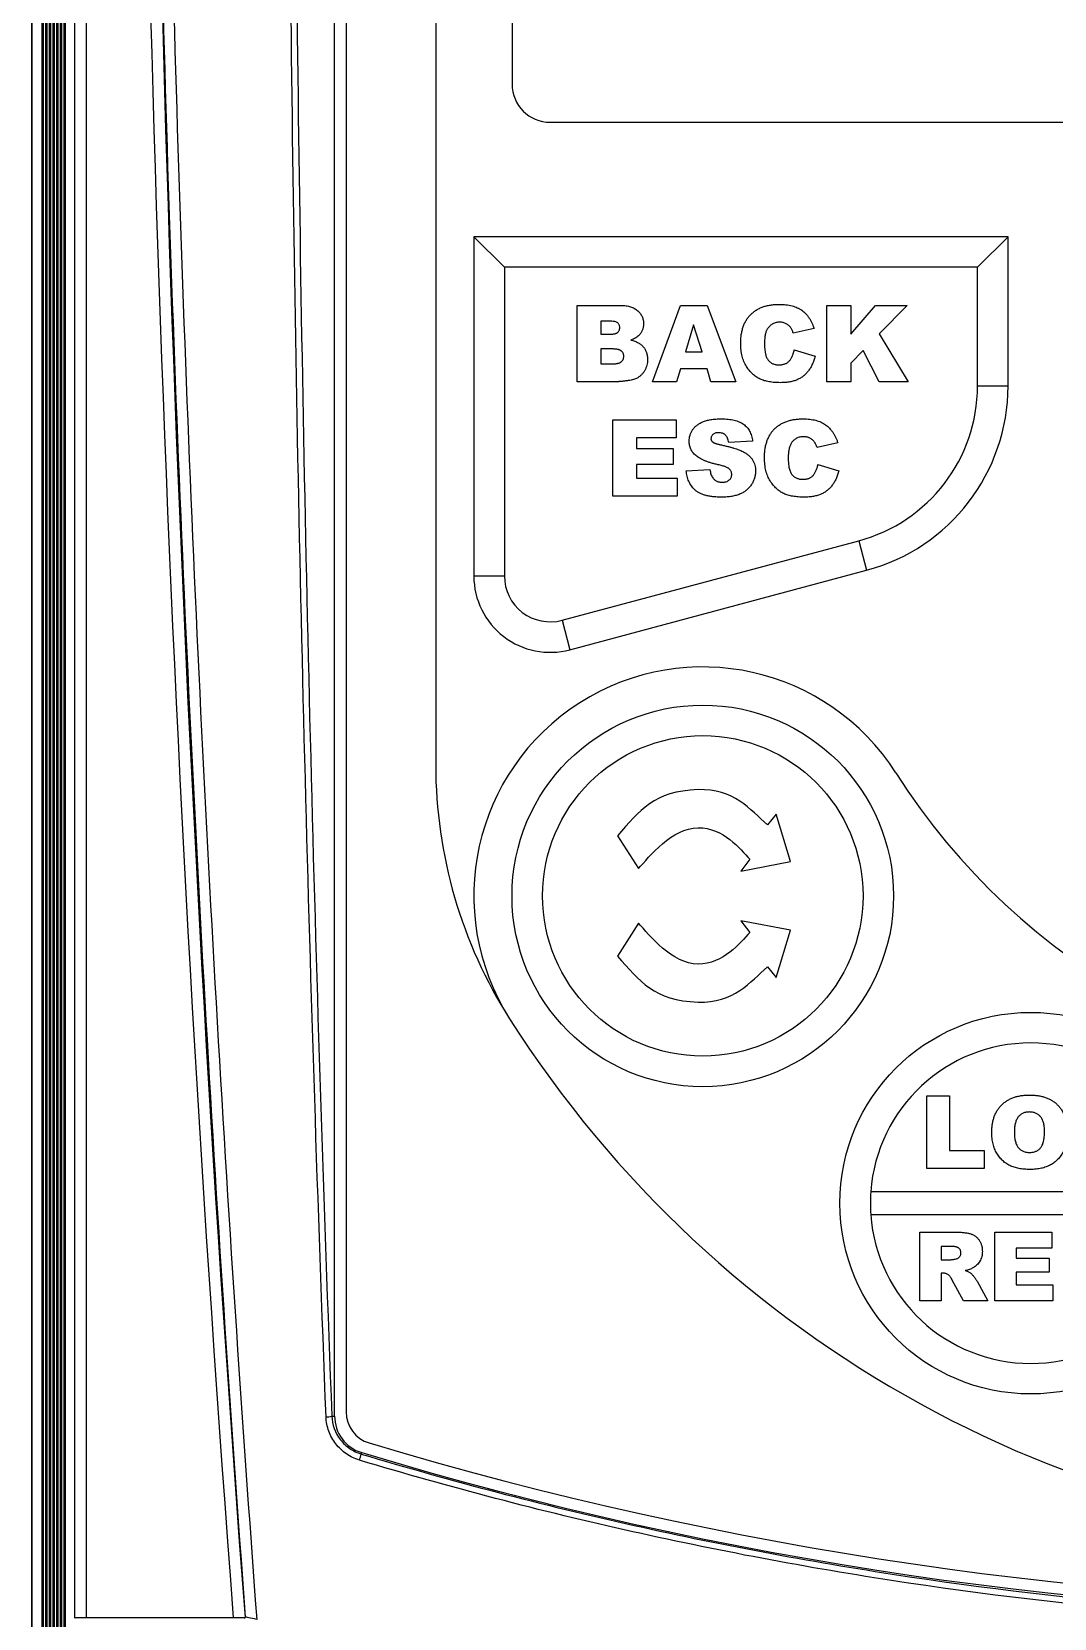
# Model space of a CAD drawing. Extents: x -2333 to 4564, y -5034 to 5704.
# Drawn here: x 2610.9 to 2683.2, y 2314.7 to 2427 of the extents above; entities that cross this region are included whole.
import ezdxf

# ---------------------------------------------------------------- set-up
doc = ezdxf.new("R2010")
doc.units = 0
doc.header["$LTSCALE"] = 10
doc.header["$MEASUREMENT"] = 0
doc.linetypes.add('SLD-SOLID', pattern=[0])
doc.layers.get('0').update_dxf_attribs({"linetype": 'CONTINUOUS'})

msp = doc.modelspace()

# ---------------------------------------------------------------- linework, layer by layer
at = {"color": 7, "linetype": 'SLD-SOLID'}
for p, q in [((2610.85842, 2099.42312), (2610.85842, 2535.72177)), ((2610.85842, 2535.72169), (2610.85842, 2099.74033)), ((2613.90789, 2314.75481), (2613.90789, 2520.27458)), ((2614.71776, 2520.27458), (2614.71776, 2314.7687)), ((2632.28906, 2329.04263), (2632.28906, 2510.64601)), ((2611.56528, 2509.29601), (2611.56528, 2289.24601)), ((2611.68308, 2289.24601), (2611.68308, 2509.29601)), ((2611.82444, 2509.29601), (2611.82444, 2289.24601)), ((2611.94225, 2289.24601), (2611.94225, 2509.29601)), ((2612.08361, 2509.29601), (2612.08361, 2289.24601)), ((2612.20141, 2289.24601), (2612.20141, 2509.29601)), ((2612.34278, 2509.29601), (2612.34278, 2289.24601)), ((2612.46058, 2289.24601), (2612.46058, 2509.29601)), ((2612.60194, 2509.29601), (2612.60194, 2289.24601)), ((2612.71976, 2289.24601), (2612.71976, 2509.29601)), ((2612.86111, 2509.29601), (2612.86111, 2289.24601)), ((2612.97892, 2289.24601), (2612.97892, 2509.29601)), ((2613.12029, 2509.29601), (2613.12029, 2289.24601)), ((2613.23809, 2289.24601), (2613.23809, 2509.29601)), ((2633.09906, 2510.24102), (2633.09906, 2329.34101)), ((2639.44406, 2498.90101), (2639.44406, 2375.12595)), ((2644.84406, 2498.90101), (2644.84406, 2423.30101)), ((2647.54406, 2420.60101), (2777.14406, 2420.60101)), ((2679.94406, 2412.50101), (2642.14406, 2412.50101)), ((2642.14406, 2412.50101), (2642.14406, 2388.48843)), ((2644.30406, 2410.34101), (2642.14406, 2412.50101)), ((2677.78406, 2410.34101), (2679.94406, 2412.50101)), ((2679.94406, 2401.93841), (2679.94406, 2412.50101)), ((2677.78406, 2410.34101), (2644.30406, 2410.34101)), ((2644.30406, 2410.34101), (2644.30406, 2388.48843)), ((2677.78406, 2401.93841), (2677.78406, 2410.34101)), ((2649.4551, 2407.64101), (2652.55068, 2407.64101)), ((2649.4551, 2402.24102), (2649.4551, 2407.64101)), ((2654.78497, 2402.24102), (2656.76394, 2407.64101)), ((2656.76394, 2407.64101), (2658.66293, 2407.64101)), ((2658.66293, 2407.64101), (2660.67588, 2402.24102)), ((2667.12782, 2407.64101), (2668.81094, 2407.64101)), ((2667.12782, 2402.24102), (2667.12782, 2407.64101)), ((2668.81094, 2405.60067), (2670.57186, 2407.64101)), ((2668.81094, 2407.64101), (2668.81094, 2405.60067)), ((2670.57186, 2407.64101), (2672.80835, 2407.64101)), ((2672.80835, 2407.64101), (2670.83594, 2405.6204)), ((2651.13822, 2406.51893), (2651.13822, 2405.60725)), ((2651.82856, 2406.51893), (2651.13822, 2406.51893)), ((2657.69536, 2406.26033), (2657.12336, 2404.34491)), ((2658.29036, 2404.34491), (2657.69536, 2406.26033)), ((2666.21614, 2406.01049), (2664.74341, 2405.67738)), ((2651.13822, 2405.60725), (2651.81869, 2405.60725)), ((2670.83594, 2405.6204), (2672.87847, 2402.24102)), ((2651.13822, 2404.5553), (2651.13822, 2403.50335)), ((2651.9743, 2404.5553), (2651.13822, 2404.5553)), ((2657.12336, 2404.34491), (2658.29036, 2404.34491)), ((2664.81354, 2404.48517), (2666.28627, 2404.04247)), ((2669.69414, 2404.45011), (2668.81094, 2403.54609)), ((2670.8217, 2402.24102), (2669.69414, 2404.45011)), ((2651.13822, 2403.50335), (2651.97758, 2403.50335)), ((2656.76723, 2403.1527), (2656.49438, 2402.24102)), ((2658.64759, 2403.1527), (2656.76723, 2403.1527)), ((2658.92044, 2402.24102), (2658.64759, 2403.1527)), ((2668.81094, 2403.54609), (2668.81094, 2402.24102)), ((2652.32823, 2402.24102), (2649.4551, 2402.24102)), ((2656.49438, 2402.24102), (2654.78497, 2402.24102)), ((2660.67588, 2402.24102), (2658.92044, 2402.24102)), ((2668.81094, 2402.24102), (2667.12782, 2402.24102)), ((2672.87847, 2402.24102), (2670.8217, 2402.24102)), ((2677.78406, 2401.93841), (2679.94406, 2401.93841)), ((2651.97977, 2399.54102), (2656.46809, 2399.54102)), ((2651.97977, 2394.14101), (2651.97977, 2399.54102)), ((2656.46809, 2399.54102), (2656.46809, 2398.27868)), ((2653.66289, 2398.27868), (2653.66289, 2397.50725)), ((2656.46809, 2398.27868), (2653.66289, 2398.27868)), ((2653.66289, 2397.50725), (2656.2577, 2397.50725)), ((2656.2577, 2397.50725), (2656.2577, 2396.38517)), ((2661.86809, 2398.02117), (2660.18497, 2397.92803)), ((2667.89925, 2397.91049), (2666.42653, 2397.57738)), ((2653.66289, 2396.38517), (2653.66289, 2395.40335)), ((2656.2577, 2396.38517), (2653.66289, 2396.38517)), ((2657.16938, 2395.9359), (2658.8525, 2396.03452)), ((2666.49666, 2396.38517), (2667.96939, 2395.94247)), ((2653.66289, 2395.40335), (2656.53822, 2395.40335)), ((2656.53822, 2395.40335), (2656.53822, 2394.14101)), ((2656.53822, 2394.14101), (2651.97977, 2394.14101)), ((2648.38263, 2385.35883), (2669.37907, 2390.98481)), ((2669.37907, 2390.98481), (2669.93812, 2388.89841)), ((2644.30406, 2388.48843), (2642.14406, 2388.48843)), ((2648.94168, 2383.27243), (2669.93812, 2388.89841)), ((2648.38263, 2385.35883), (2648.94168, 2383.27243)), ((2663.54164, 2371.63814), (2662.91228, 2370.88467)), ((2664.54864, 2368.28452), (2663.54164, 2371.63814)), ((2652.31315, 2370.11581), (2653.80249, 2367.7831)), ((2661.6688, 2368.45058), (2661.04684, 2367.61489)), ((2661.04684, 2367.61489), (2664.54864, 2368.28452)), ((2653.80249, 2363.9243), (2652.31315, 2361.59159)), ((2664.54864, 2363.42287), (2661.04684, 2364.09251)), ((2661.04684, 2364.09251), (2661.6688, 2363.25682)), ((2663.54164, 2360.06926), (2664.54864, 2363.42287)), ((2662.91228, 2360.82273), (2663.54164, 2360.06926)), ((2674.19915, 2351.69486), (2675.79812, 2351.69486)), ((2674.19915, 2346.56486), (2674.19915, 2351.69486)), ((2675.79812, 2351.69486), (2675.79812, 2347.83071)), ((2675.79812, 2347.83071), (2678.26318, 2347.83071)), ((2678.26318, 2347.83071), (2678.26318, 2346.56486)), ((2678.26318, 2346.56486), (2674.19915, 2346.56486)), ((2692.85433, 2344.91825), (2670.23226, 2344.91825)), ((2670.23226, 2343.29825), (2692.85433, 2343.29825)), ((2673.70842, 2342.05969), (2676.23014, 2342.05969)), ((2673.70842, 2337.19969), (2673.70842, 2342.05969)), ((2679.01024, 2342.05969), (2683.04972, 2342.05969)), ((2679.01024, 2337.19969), (2679.01024, 2342.05969)), ((2683.04972, 2342.05969), (2683.04972, 2340.92359)), ((2675.89187, 2341.04982), (2675.22323, 2341.04982)), ((2675.22323, 2341.04982), (2675.22323, 2340.10307)), ((2680.52505, 2340.92359), (2680.52505, 2340.2293)), ((2683.04972, 2340.92359), (2680.52505, 2340.92359)), ((2675.22323, 2340.10307), (2675.86524, 2340.10307)), ((2680.52505, 2340.2293), (2682.86037, 2340.2293)), ((2682.86037, 2340.2293), (2682.86037, 2339.21943)), ((2675.22323, 2339.15631), (2675.22323, 2337.19969)), ((2675.35637, 2339.15631), (2675.22323, 2339.15631)), ((2676.79622, 2337.19969), (2675.99739, 2338.67308)), ((2677.75481, 2338.5853), (2678.5053, 2337.19969)), ((2680.52505, 2339.21943), (2680.52505, 2338.3358)), ((2682.86037, 2339.21943), (2680.52505, 2339.21943)), ((2680.52505, 2338.3358), (2683.11284, 2338.3358)), ((2683.11284, 2338.3358), (2683.11284, 2337.19969)), ((2675.22323, 2337.19969), (2673.70842, 2337.19969)), ((2678.5053, 2337.19969), (2676.79622, 2337.19969)), ((2683.11284, 2337.19969), (2679.01024, 2337.19969)), ((2632.09049, 2329.04263), (2632.28906, 2329.04263)), ((2634.17793, 2326.35969), (2634.20769, 2326.45816)), ((2625.14494, 2314.7687), (2614.71776, 2314.7687)), ((2625.95635, 2314.78016), (2625.99481, 2314.81601))]:
    msp.add_line(p, q, dxfattribs=at)
at = {"color": 7, "linetype": 'SLD-SOLID', "flags": 128}
msp.add_lwpolyline([(2625.93819, 2314.71686), (2625.94406, 2314.7687), (2625.94539, 2314.78052)], dxfattribs=at)
at = {"color": 7, "linetype": 'SLD-SOLID'}
for centre, radius in [((2658.34406, 2365.8537), 13.5), ((2658.34406, 2365.8537), 11.34), ((2681.54329, 2344.10825), 13.5)]:
    msp.add_circle(centre, radius, dxfattribs=at)
for centre, radius, start, end in [((2647.54406, 2423.30101), 2.7, 180, 270), ((2666.44406, 2401.93841), 11.34, 285, 0), ((2666.44406, 2401.93841), 13.5, 285, 0), ((2647.54406, 2388.48843), 5.4, 180, 285), ((2647.54406, 2388.48843), 3.24, 180, 285), ((2658.34406, 2365.8537), 16.2, 32.4701944, 212.4701944), ((2672.91531, 2375.12596), 33.47125, 180, 212.4701944), ((2712.34406, 2400.21601), 47.80601, 212.4701944, 327.5298056), ((2712.34406, 2400.21601), 80.20601, 212.4701944, 327.5298056), ((2681.54329, 2344.10825), 11.34, 4.0960438, 175.9039562), ((2681.54329, 2344.10825), 11.34, 175.9039562, 184.0960438), ((2681.54329, 2344.10825), 11.34, 184.0960438, 355.9039562), ((2631.70958, 2330.25096), 1.26695, 268.804251, 287.4969752), ((2634.98906, 2329.04263), 2.7, 180, 253.1783245), ((2635.39406, 2329.34101), 2.295, 180, 253.2689953), ((2600.27957, 2336.18717), 35.29416, 343.0971224, 343.832585), ((2712.34406, 2584.90488), 270, 253.1783245, 286.8216755), ((2712.34406, 2585.32536), 269.595, 253.2689953, 286.7310047)]:
    msp.add_arc(centre, radius, start, end, dxfattribs=at)
msp.add_ellipse((2614.71776, 2314.75457), major_axis=(0.81, 0), ratio=0.017455065, start_param=1.570796327, end_param=3.124139361, dxfattribs=at)
for points, knots in [([(2631.68314, 2328.98429), (2630.51966, 2359.03226), (2629.73261, 2389.2276), (2628.90524, 2449.90677), (2628.86669, 2480.30933), (2629.18966, 2510.66289)], [0, 0, 0, 0, 0.5, 0.5, 1, 1, 1, 1]), ([(2629.63215, 2510.64601), (2629.30146, 2480.2962), (2629.33276, 2449.95312), (2630.14786, 2389.28092), (2630.93013, 2359.08775), (2632.09049, 2329.04263)], [0, 0, 0, 0, 0.5, 0.5, 1, 1, 1, 1]), ([(2625.99481, 2314.81601), (2623.83645, 2343.80711), (2622.16507, 2372.97867), (2619.90512, 2431.66358), (2619.32178, 2461.04078), (2619.32178, 2490.45204)], [0, 0, 0, 0, 0.5, 0.5, 1, 1, 1, 1]), ([(2620.02879, 2490.47409), (2620.04519, 2461.0306), (2620.64427, 2431.62154), (2622.93138, 2372.87355), (2624.61408, 2343.67137), (2626.78067, 2314.65)], [0, 0, 0, 0, 0.5, 0.5, 1, 1, 1, 1]), ([(2652.55067, 2407.64101), (2652.61354, 2407.64012), (2652.73553, 2407.63838), (2652.91282, 2407.62051), (2653.07893, 2407.59139), (2653.23362, 2407.54976), (2653.37737, 2407.4973), (2653.50974, 2407.43247), (2653.63082, 2407.3554), (2653.7404, 2407.26766), (2653.83763, 2407.1717), (2653.92196, 2407.0687), (2653.99281, 2406.95997), (2654.05347, 2406.84664), (2654.09791, 2406.7266), (2654.12975, 2406.60133), (2654.15022, 2406.47066), (2654.1526, 2406.38131), (2654.1538, 2406.33594)], [0, 0, 0, 0, 0.0811034, 0.157361701, 0.229661677, 0.298490716, 0.363807236, 0.426833722, 0.488287933, 0.548647917, 0.607639818, 0.664248768, 0.720069317, 0.774883864, 0.829773336, 0.884759859, 0.941486417, 1, 1, 1, 1]), ([(2661.02653, 2404.95416), (2661.02837, 2405.06165), (2661.03195, 2405.271), (2661.06733, 2405.57534), (2661.12061, 2405.86133), (2661.19828, 2406.12808), (2661.29963, 2406.37454), (2661.42145, 2406.60271), (2661.56722, 2406.81084), (2661.73411, 2407.00019), (2661.92191, 2407.16801), (2662.12864, 2407.31378), (2662.35397, 2407.43723), (2662.59772, 2407.53766), (2662.85992, 2407.61577), (2663.14025, 2407.67072), (2663.43892, 2407.70558), (2663.64424, 2407.70926), (2663.74954, 2407.71114)], [0, 0, 0, 0, 0.073051842, 0.142269248, 0.208018645, 0.270648065, 0.330783401, 0.38889363, 0.446142111, 0.503143917, 0.560125164, 0.61696717, 0.674759751, 0.734435961, 0.795874935, 0.860453681, 0.928437271, 1, 1, 1, 1]), ([(2663.74954, 2407.71114), (2663.83212, 2407.70993), (2663.99316, 2407.70757), (2664.2278, 2407.68778), (2664.44875, 2407.6547), (2664.65656, 2407.61104), (2664.84999, 2407.55098), (2665.0311, 2407.48052), (2665.19771, 2407.39465), (2665.35215, 2407.29637), (2665.4938, 2407.18356), (2665.62635, 2407.05825), (2665.74797, 2406.91754), (2665.86259, 2406.7646), (2665.96523, 2406.59547), (2666.05941, 2406.41358), (2666.14428, 2406.21763), (2666.19182, 2406.08059), (2666.21614, 2406.01049)], [0, 0, 0, 0, 0.076109479, 0.148406759, 0.216822745, 0.281929301, 0.343905639, 0.403294375, 0.460809157, 0.516373579, 0.571736731, 0.627457985, 0.684241, 0.742953201, 0.803404898, 0.866342954, 0.931632898, 1, 1, 1, 1]), ([(2651.81869, 2405.60725), (2651.84793, 2405.60771), (2651.90425, 2405.6086), (2651.98542, 2405.6142), (2652.05981, 2405.62239), (2652.12733, 2405.63535), (2652.18714, 2405.65316), (2652.24084, 2405.6724), (2652.28742, 2405.69656), (2652.33942, 2405.73423), (2652.39271, 2405.79145), (2652.43839, 2405.87378), (2652.46666, 2405.96924), (2652.4693, 2406.03732), (2652.47068, 2406.07295)], [0, 0, 0, 0, 0.095456724, 0.183927876, 0.265600153, 0.339757744, 0.408083426, 0.469233015, 0.525789058, 0.578759588, 0.678345351, 0.778216459, 0.883902029, 1, 1, 1, 1]), ([(2652.47068, 2406.07295), (2652.46928, 2406.10641), (2652.4666, 2406.17055), (2652.43821, 2406.26064), (2652.39193, 2406.33847), (2652.32749, 2406.40582), (2652.23863, 2406.45861), (2652.12453, 2406.49428), (2651.98492, 2406.51514), (2651.88343, 2406.51761), (2651.82856, 2406.51894)], [0, 0, 0, 0, 0.112371959, 0.215474162, 0.314205528, 0.415119735, 0.526089234, 0.658347767, 0.815282337, 1, 1, 1, 1]), ([(2654.1538, 2406.33594), (2654.15308, 2406.29791), (2654.15165, 2406.22302), (2654.13681, 2406.11261), (2654.11304, 2406.0061), (2654.07861, 2405.90396), (2654.03599, 2405.80569), (2653.98293, 2405.71219), (2653.92017, 2405.62261), (2653.87163, 2405.56736), (2653.84698, 2405.53931)], [0, 0, 0, 0, 0.13035343, 0.256654567, 0.381229925, 0.504010548, 0.625713226, 0.747975312, 0.872026989, 1, 1, 1, 1]), ([(2662.93537, 2406.00282), (2662.91714, 2405.97362), (2662.87933, 2405.91303), (2662.83458, 2405.81133), (2662.79414, 2405.69928), (2662.76501, 2405.57436), (2662.73903, 2405.43852), (2662.72255, 2405.29015), (2662.71103, 2405.1304), (2662.71012, 2405.01993), (2662.70964, 2404.96293)], [0, 0, 0, 0, 0.095655696, 0.198402147, 0.308293722, 0.426567696, 0.554694002, 0.692806888, 0.841482813, 1, 1, 1, 1]), ([(2663.79556, 2406.44881), (2663.75019, 2406.44768), (2663.66149, 2406.44549), (2663.53267, 2406.42427), (2663.4118, 2406.38925), (2663.2994, 2406.33928), (2663.19423, 2406.27681), (2663.09824, 2406.19912), (2663.01093, 2406.10744), (2662.96089, 2406.03815), (2662.93537, 2406.00282)], [0, 0, 0, 0, 0.134355582, 0.262637185, 0.385580585, 0.506235303, 0.626135329, 0.746984041, 0.870994575, 1, 1, 1, 1]), ([(2664.58343, 2406.04446), (2664.55972, 2406.0758), (2664.51307, 2406.13745), (2664.43062, 2406.21775), (2664.34143, 2406.28743), (2664.2447, 2406.34563), (2664.14112, 2406.39223), (2664.03091, 2406.42481), (2663.91503, 2406.44522), (2663.83583, 2406.4476), (2663.79556, 2406.44881)], [0, 0, 0, 0, 0.127793253, 0.251423103, 0.373469551, 0.495649215, 0.618100652, 0.742272804, 0.868976637, 1, 1, 1, 1]), ([(2664.74341, 2405.67738), (2664.73114, 2405.71664), (2664.70822, 2405.79005), (2664.66846, 2405.89022), (2664.62909, 2405.9746), (2664.5978, 2406.02247), (2664.58343, 2406.04446)], [0, 0, 0, 0, 0.306890655, 0.573663461, 0.804087577, 1, 1, 1, 1]), ([(2653.84698, 2405.53931), (2653.81007, 2405.50294), (2653.73353, 2405.42752), (2653.59195, 2405.33578), (2653.42947, 2405.25275), (2653.30992, 2405.21062), (2653.24759, 2405.18866)], [0, 0, 0, 0, 0.221093783, 0.458520597, 0.717705435, 1, 1, 1, 1]), ([(2653.24759, 2405.18866), (2653.29704, 2405.17604), (2653.39306, 2405.15154), (2653.53115, 2405.10693), (2653.65829, 2405.05346), (2653.77683, 2404.99675), (2653.88412, 2404.93095), (2653.98197, 2404.85994), (2654.07029, 2404.78229), (2654.14695, 2404.69684), (2654.21592, 2404.60699), (2654.27335, 2404.51004), (2654.32354, 2404.40845), (2654.36381, 2404.30079), (2654.39559, 2404.18751), (2654.41876, 2404.06884), (2654.43185, 2403.94452), (2654.43348, 2403.85988), (2654.43432, 2403.81674)], [0, 0, 0, 0, 0.077051224, 0.149599461, 0.21883142, 0.285176358, 0.347787983, 0.408565807, 0.467553377, 0.524941589, 0.581633998, 0.638286159, 0.694766272, 0.752534787, 0.811545554, 0.872220711, 0.93488817, 1, 1, 1, 1]), ([(2663.8372, 2402.17088), (2663.76523, 2402.17188), (2663.62487, 2402.17383), (2663.41936, 2402.18442), (2663.224, 2402.20377), (2663.03881, 2402.23287), (2662.8629, 2402.267), (2662.69756, 2402.31092), (2662.54236, 2402.36245), (2662.39631, 2402.42176), (2662.25731, 2402.49133), (2662.12522, 2402.574), (2661.99685, 2402.6675), (2661.87465, 2402.77439), (2661.75584, 2402.89201), (2661.64131, 2403.02147), (2661.53378, 2403.16463), (2661.42893, 2403.31732), (2661.33353, 2403.48229), (2661.25101, 2403.65974), (2661.18242, 2403.84882), (2661.1257, 2404.04846), (2661.08036, 2404.25883), (2661.04905, 2404.48073), (2661.03043, 2404.71387), (2661.02784, 2404.87304), (2661.02653, 2404.95416)], [0, 0, 0, 0, 0.047818769, 0.093265677, 0.136683888, 0.178180158, 0.21777871, 0.255688072, 0.291757604, 0.326368922, 0.360339599, 0.394887898, 0.429788139, 0.465745648, 0.502640928, 0.540812716, 0.580468489, 0.621528154, 0.663820819, 0.706924545, 0.751378288, 0.797314368, 0.844723087, 0.894248042, 0.946104291, 1, 1, 1, 1]), ([(2662.70964, 2404.96293), (2662.71055, 2404.89242), (2662.71228, 2404.75751), (2662.72355, 2404.56353), (2662.7457, 2404.38689), (2662.77464, 2404.22721), (2662.81107, 2404.08407), (2662.8583, 2403.95906), (2662.91231, 2403.84997), (2662.97735, 2403.75854), (2663.04945, 2403.68116), (2663.12808, 2403.61438), (2663.2139, 2403.55891), (2663.30563, 2403.51174), (2663.40534, 2403.477), (2663.51151, 2403.45218), (2663.62452, 2403.43633), (2663.702, 2403.43428), (2663.74187, 2403.43322)], [0, 0, 0, 0, 0.100136795, 0.191611784, 0.275769573, 0.352788626, 0.421990288, 0.485192638, 0.542262599, 0.594363551, 0.643915365, 0.692135134, 0.740477515, 0.788730755, 0.838279854, 0.889992006, 0.943398745, 1, 1, 1, 1]), ([(2652.7512, 2404.04576), (2652.74917, 2404.08252), (2652.74526, 2404.15352), (2652.71251, 2404.25484), (2652.65559, 2404.34289), (2652.59236, 2404.40651), (2652.53042, 2404.4498), (2652.47478, 2404.47843), (2652.41104, 2404.50211), (2652.33917, 2404.52185), (2652.25925, 2404.53681), (2652.17141, 2404.54757), (2652.07557, 2404.55419), (2652.00901, 2404.55492), (2651.97429, 2404.5553)], [0, 0, 0, 0, 0.104618156, 0.202060562, 0.299386127, 0.400966654, 0.455546681, 0.5142127, 0.578787624, 0.648998492, 0.726375604, 0.810302865, 0.901084079, 1, 1, 1, 1]), ([(2651.97758, 2403.50335), (2652.01156, 2403.50378), (2652.07739, 2403.50461), (2652.17222, 2403.51073), (2652.25934, 2403.5228), (2652.33824, 2403.53951), (2652.40991, 2403.55819), (2652.47342, 2403.58389), (2652.52893, 2403.61414), (2652.59202, 2403.65951), (2652.65639, 2403.72644), (2652.71144, 2403.82168), (2652.7457, 2403.92951), (2652.74932, 2404.00605), (2652.7512, 2404.04576)], [0, 0, 0, 0, 0.094816954, 0.18370682, 0.265008493, 0.33997394, 0.408722027, 0.471373837, 0.530677563, 0.584710155, 0.687800795, 0.786924914, 0.889444551, 1, 1, 1, 1]), ([(2654.43432, 2403.81674), (2654.43211, 2403.74645), (2654.4278, 2403.60892), (2654.39059, 2403.40801), (2654.32909, 2403.21823), (2654.24318, 2403.04067), (2654.13729, 2402.87735), (2654.01198, 2402.73122), (2653.86925, 2402.6022), (2653.76112, 2402.53322), (2653.70672, 2402.49852)], [0, 0, 0, 0, 0.133629154, 0.261469443, 0.387157802, 0.512090991, 0.635629017, 0.75636634, 0.87742913, 1, 1, 1, 1]), ([(2663.74187, 2403.43322), (2663.78024, 2403.43416), (2663.855, 2403.43598), (2663.96376, 2403.44736), (2664.06486, 2403.46967), (2664.15878, 2403.49933), (2664.24593, 2403.53622), (2664.3255, 2403.58255), (2664.39752, 2403.63798), (2664.4622, 2403.7023), (2664.52175, 2403.77379), (2664.5753, 2403.8537), (2664.6257, 2403.94049), (2664.67283, 2404.03427), (2664.71473, 2404.13616), (2664.75108, 2404.24559), (2664.78599, 2404.36226), (2664.80418, 2404.4434), (2664.81354, 2404.48517)], [0, 0, 0, 0, 0.069401222, 0.135191622, 0.197375498, 0.256280979, 0.313086523, 0.368141023, 0.422304814, 0.476949715, 0.532763623, 0.590286514, 0.65066582, 0.714172056, 0.779916024, 0.849677742, 0.922621717, 1, 1, 1, 1]), ([(2666.28627, 2404.04248), (2666.27358, 2403.99194), (2666.24852, 2403.89209), (2666.20338, 2403.74661), (2666.15358, 2403.60736), (2666.09642, 2403.47531), (2666.03765, 2403.34799), (2665.96991, 2403.22877), (2665.89863, 2403.11514), (2665.7976, 2402.97342), (2665.65732, 2402.81142), (2665.46946, 2402.64031), (2665.26115, 2402.4956), (2665.07259, 2402.39654), (2664.91115, 2402.33102), (2664.781, 2402.28858), (2664.64367, 2402.25112), (2664.49755, 2402.22168), (2664.3439, 2402.19904), (2664.18193, 2402.18265), (2664.01229, 2402.17268), (2663.89639, 2402.17149), (2663.8372, 2402.17088)], [0, 0, 0, 0, 0.046212246, 0.091309117, 0.135076798, 0.177326032, 0.218924121, 0.259397712, 0.298862588, 0.337886023, 0.413695948, 0.488479596, 0.562727113, 0.638093941, 0.676904242, 0.717173679, 0.759461414, 0.803118607, 0.849310401, 0.897189752, 0.947498577, 1, 1, 1, 1]), ([(2653.07446, 2402.31662), (2653.02954, 2402.31073), (2652.94374, 2402.29949), (2652.82101, 2402.2841), (2652.70997, 2402.271), (2652.61106, 2402.25951), (2652.52363, 2402.25256), (2652.44814, 2402.24509), (2652.38415, 2402.24193), (2652.3454, 2402.2413), (2652.32823, 2402.24101)], [0, 0, 0, 0, 0.181121715, 0.345940416, 0.494461127, 0.62814213, 0.743952405, 0.845088605, 0.931353577, 1, 1, 1, 1]), ([(2653.70672, 2402.49852), (2653.66775, 2402.47806), (2653.58359, 2402.43389), (2653.43671, 2402.38728), (2653.26517, 2402.34496), (2653.14079, 2402.32648), (2653.07446, 2402.31662)], [0, 0, 0, 0, 0.199246299, 0.430218451, 0.696139331, 1, 1, 1, 1]), ([(2657.37977, 2398.04637), (2657.38281, 2398.11418), (2657.38889, 2398.24983), (2657.43546, 2398.44944), (2657.51151, 2398.64271), (2657.59777, 2398.79687), (2657.68097, 2398.91532), (2657.75253, 2398.99997), (2657.83205, 2399.0791), (2657.91888, 2399.15378), (2658.01302, 2399.22363), (2658.11444, 2399.28911), (2658.22429, 2399.34734), (2658.34113, 2399.40315), (2658.46772, 2399.45255), (2658.60509, 2399.49504), (2658.75367, 2399.53118), (2658.91324, 2399.56027), (2659.084, 2399.58333), (2659.26572, 2399.59937), (2659.45872, 2399.60939), (2659.59104, 2399.61055), (2659.65899, 2399.61114)], [0, 0, 0, 0, 0.065453586, 0.130927135, 0.196834571, 0.265538963, 0.300973294, 0.33652335, 0.372446068, 0.409219704, 0.447039529, 0.485597554, 0.525692139, 0.567039885, 0.610606782, 0.656802648, 0.705832188, 0.758213546, 0.813396277, 0.872198757, 0.934371704, 1, 1, 1, 1]), ([(2659.65899, 2399.61114), (2659.74232, 2399.61039), (2659.90371, 2399.60892), (2660.13812, 2399.58924), (2660.35745, 2399.5606), (2660.56162, 2399.51952), (2660.75004, 2399.46526), (2660.9243, 2399.4017), (2661.08242, 2399.32327), (2661.22674, 2399.23442), (2661.35622, 2399.13144), (2661.47212, 2399.0148), (2661.57317, 2398.88345), (2661.66063, 2398.73823), (2661.73347, 2398.57878), (2661.79399, 2398.40577), (2661.84038, 2398.21865), (2661.85868, 2398.08822), (2661.86809, 2398.02117)], [0, 0, 0, 0, 0.081969729, 0.158771758, 0.231309849, 0.299544761, 0.363480872, 0.424101051, 0.481808309, 0.536862135, 0.590582183, 0.644209564, 0.698273609, 0.753258167, 0.810670279, 0.870463262, 0.933403539, 1, 1, 1, 1]), ([(2662.70964, 2396.85416), (2662.71149, 2396.96165), (2662.71507, 2397.171), (2662.75045, 2397.47534), (2662.80372, 2397.76133), (2662.88139, 2398.02808), (2662.98274, 2398.27454), (2663.10457, 2398.50271), (2663.25034, 2398.71084), (2663.41723, 2398.90019), (2663.60503, 2399.06801), (2663.81176, 2399.21378), (2664.03708, 2399.33723), (2664.28084, 2399.43766), (2664.54304, 2399.51577), (2664.82337, 2399.57072), (2665.12204, 2399.60558), (2665.32736, 2399.60926), (2665.43266, 2399.61114)], [0, 0, 0, 0, 0.073051842, 0.142269248, 0.208018645, 0.270648065, 0.330783401, 0.38889363, 0.446142111, 0.503143917, 0.560125164, 0.61696717, 0.674759751, 0.734435961, 0.795874935, 0.860453681, 0.928437271, 1, 1, 1, 1]), ([(2665.43266, 2399.61114), (2665.51524, 2399.60993), (2665.67628, 2399.60757), (2665.91092, 2399.58778), (2666.13186, 2399.5547), (2666.33968, 2399.51104), (2666.53311, 2399.45098), (2666.71422, 2399.38052), (2666.88083, 2399.29465), (2667.03526, 2399.19637), (2667.17691, 2399.08356), (2667.30946, 2398.95825), (2667.43108, 2398.81754), (2667.5457, 2398.6646), (2667.64834, 2398.49547), (2667.74253, 2398.31358), (2667.8274, 2398.11763), (2667.87494, 2397.98059), (2667.89925, 2397.91049)], [0, 0, 0, 0, 0.076109479, 0.148406759, 0.216822745, 0.281929301, 0.343905639, 0.403294375, 0.460809157, 0.516373579, 0.571736731, 0.627457985, 0.684241, 0.742953201, 0.803404898, 0.866342954, 0.931632898, 1, 1, 1, 1]), ([(2659.4497, 2398.62933), (2659.40868, 2398.62803), (2659.33137, 2398.6256), (2659.22273, 2398.60288), (2659.13015, 2398.56347), (2659.05421, 2398.50904), (2658.99586, 2398.44364), (2658.9524, 2398.37106), (2658.92809, 2398.2904), (2658.92447, 2398.23463), (2658.92263, 2398.20635)], [0, 0, 0, 0, 0.161918698, 0.30512117, 0.435660609, 0.556596599, 0.671031296, 0.779670263, 0.888299649, 1, 1, 1, 1]), ([(2658.92263, 2398.20635), (2658.92407, 2398.1853), (2658.92697, 2398.143), (2658.95228, 2398.08213), (2658.99079, 2398.02407), (2659.02663, 2397.99194), (2659.04536, 2397.97515)], [0, 0, 0, 0, 0.23283983, 0.467753138, 0.721893101, 1, 1, 1, 1]), ([(2660.18497, 2397.92803), (2660.17432, 2397.98533), (2660.15428, 2398.09321), (2660.10444, 2398.24189), (2660.03676, 2398.36518), (2659.95224, 2398.46446), (2659.85063, 2398.53981), (2659.73185, 2398.59296), (2659.59583, 2398.62318), (2659.49989, 2398.62722), (2659.4497, 2398.62933)], [0, 0, 0, 0, 0.154315369, 0.290511924, 0.413557656, 0.524722366, 0.633308486, 0.745921358, 0.867060775, 1, 1, 1, 1]), ([(2665.47868, 2398.34881), (2665.4333, 2398.34768), (2665.3446, 2398.34549), (2665.21578, 2398.32427), (2665.09492, 2398.28925), (2664.98252, 2398.23928), (2664.87735, 2398.17681), (2664.78135, 2398.09912), (2664.69405, 2398.00744), (2664.64401, 2397.93815), (2664.61849, 2397.90282)], [0, 0, 0, 0, 0.134355582, 0.262637185, 0.385580585, 0.506235303, 0.626135329, 0.746984041, 0.870994575, 1, 1, 1, 1]), ([(2666.26654, 2397.94446), (2666.24283, 2397.9758), (2666.19619, 2398.03745), (2666.11374, 2398.11775), (2666.02455, 2398.18743), (2665.92782, 2398.24563), (2665.82424, 2398.29223), (2665.71403, 2398.32481), (2665.59814, 2398.34522), (2665.51894, 2398.3476), (2665.47868, 2398.34881)], [0, 0, 0, 0, 0.127793253, 0.251423103, 0.373469551, 0.495649215, 0.618100652, 0.742272804, 0.868976637, 1, 1, 1, 1]), ([(2657.85205, 2397.01415), (2657.81442, 2397.04847), (2657.7404, 2397.11597), (2657.64379, 2397.22847), (2657.56146, 2397.3475), (2657.49609, 2397.47422), (2657.4435, 2397.60731), (2657.40669, 2397.74743), (2657.38419, 2397.89479), (2657.38127, 2397.99515), (2657.37977, 2398.04637)], [0, 0, 0, 0, 0.13014674, 0.255968749, 0.378246555, 0.499395536, 0.619764348, 0.743460737, 0.869078053, 1, 1, 1, 1]), ([(2659.41792, 2396.36435), (2659.32933, 2396.38474), (2659.15824, 2396.42413), (2658.9133, 2396.49412), (2658.68753, 2396.56631), (2658.48162, 2396.64548), (2658.29525, 2396.72943), (2658.12841, 2396.81784), (2657.98048, 2396.9105), (2657.89382, 2396.98044), (2657.85205, 2397.01415)], [0, 0, 0, 0, 0.159408223, 0.307846617, 0.446608227, 0.574967188, 0.694513916, 0.804842837, 0.905951629, 1, 1, 1, 1]), ([(2659.04536, 2397.97515), (2659.05688, 2397.96615), (2659.08184, 2397.94665), (2659.12649, 2397.92015), (2659.18195, 2397.89553), (2659.24704, 2397.8706), (2659.32251, 2397.84654), (2659.40776, 2397.8228), (2659.50297, 2397.79839), (2659.57018, 2397.78422), (2659.6053, 2397.77681)], [0, 0, 0, 0, 0.073197965, 0.158560728, 0.259274451, 0.376862033, 0.507648997, 0.655953927, 0.820170833, 1, 1, 1, 1]), ([(2659.6053, 2397.77681), (2659.69337, 2397.75728), (2659.86318, 2397.71963), (2660.10822, 2397.66197), (2660.33328, 2397.60307), (2660.53891, 2397.54366), (2660.72563, 2397.48516), (2660.89242, 2397.4249), (2661.0407, 2397.36629), (2661.17023, 2397.30518), (2661.28672, 2397.24291), (2661.39291, 2397.17695), (2661.49168, 2397.10828), (2661.58231, 2397.03561), (2661.66438, 2396.95874), (2661.73924, 2396.87899), (2661.80557, 2396.79503), (2661.88221, 2396.67888), (2661.9609, 2396.52544), (2662.02985, 2396.33033), (2662.07141, 2396.12394), (2662.0761, 2395.98248), (2662.07848, 2395.9107)], [0, 0, 0, 0, 0.079608461, 0.153490991, 0.222135091, 0.284874242, 0.342368938, 0.394775592, 0.441343532, 0.483015613, 0.52108915, 0.557853505, 0.593264704, 0.627194002, 0.66026262, 0.692420099, 0.723631537, 0.754563767, 0.815111802, 0.875259551, 0.936704402, 1, 1, 1, 1]), ([(2664.61849, 2397.90282), (2664.60026, 2397.87362), (2664.56245, 2397.81303), (2664.51769, 2397.71133), (2664.47726, 2397.59928), (2664.44813, 2397.47436), (2664.42215, 2397.33852), (2664.40566, 2397.19015), (2664.39415, 2397.0304), (2664.39323, 2396.91993), (2664.39276, 2396.86293)], [0, 0, 0, 0, 0.095655696, 0.198402147, 0.308293722, 0.426567696, 0.554694002, 0.692806888, 0.841482813, 1, 1, 1, 1]), ([(2666.42653, 2397.57738), (2666.41426, 2397.61664), (2666.39133, 2397.69005), (2666.35158, 2397.79022), (2666.31221, 2397.8746), (2666.28092, 2397.92247), (2666.26654, 2397.94446)], [0, 0, 0, 0, 0.306890655, 0.573663461, 0.804087577, 1, 1, 1, 1]), ([(2659.6831, 2394.07088), (2659.57239, 2394.07267), (2659.35946, 2394.0761), (2659.05331, 2394.09924), (2658.77407, 2394.14106), (2658.52053, 2394.19641), (2658.29386, 2394.27116), (2658.09212, 2394.36017), (2657.91729, 2394.46746), (2657.76952, 2394.5929), (2657.64309, 2394.73022), (2657.5327, 2394.87686), (2657.43368, 2395.0305), (2657.35185, 2395.19476), (2657.28367, 2395.36745), (2657.22976, 2395.54885), (2657.19143, 2395.73931), (2657.17681, 2395.86965), (2657.16938, 2395.9359)], [0, 0, 0, 0, 0.094112717, 0.181009673, 0.260753061, 0.333969294, 0.401325919, 0.463306783, 0.521035445, 0.575023164, 0.627533521, 0.679387086, 0.730896483, 0.782690519, 0.83510164, 0.888544645, 0.94334852, 1, 1, 1, 1]), ([(2658.8525, 2396.03452), (2658.86115, 2395.97401), (2658.8775, 2395.85961), (2658.91929, 2395.70046), (2658.97197, 2395.56295), (2659.02117, 2395.48492), (2659.04426, 2395.44828)], [0, 0, 0, 0, 0.294271716, 0.556396033, 0.791717591, 1, 1, 1, 1]), ([(2660.24195, 2396.05205), (2660.22699, 2396.06606), (2660.19388, 2396.09706), (2660.12977, 2396.13641), (2660.05081, 2396.177), (2659.95521, 2396.21573), (2659.84384, 2396.2538), (2659.71674, 2396.2922), (2659.57289, 2396.32902), (2659.47131, 2396.35218), (2659.41792, 2396.36435)], [0, 0, 0, 0, 0.068903806, 0.152558436, 0.252209766, 0.368114823, 0.499700956, 0.648856993, 0.81546282, 1, 1, 1, 1]), ([(2662.07848, 2395.9107), (2662.07763, 2395.86793), (2662.07596, 2395.78329), (2662.06267, 2395.65756), (2662.03937, 2395.53459), (2662.00754, 2395.41374), (2661.96711, 2395.29535), (2661.91732, 2395.17978), (2661.85919, 2395.06639), (2661.7917, 2394.95654), (2661.7157, 2394.85155), (2661.63423, 2394.75115), (2661.5431, 2394.65949), (2661.44726, 2394.57156), (2661.34108, 2394.49407), (2661.23076, 2394.41922), (2661.1112, 2394.35418), (2660.98555, 2394.29321), (2660.85115, 2394.24118), (2660.70944, 2394.19455), (2660.55878, 2394.15684), (2660.3998, 2394.12471), (2660.23215, 2394.10124), (2660.05632, 2394.08381), (2659.87246, 2394.07239), (2659.74704, 2394.07139), (2659.6831, 2394.07088)], [0, 0, 0, 0, 0.037752913, 0.074719439, 0.111467288, 0.148152824, 0.184968531, 0.221808241, 0.259163766, 0.297382106, 0.335507815, 0.373536566, 0.411392639, 0.449529258, 0.488227585, 0.527313641, 0.567156008, 0.608265076, 0.65054397, 0.694294051, 0.739893626, 0.787580145, 0.837427979, 0.889283096, 0.943556647, 1, 1, 1, 1]), ([(2660.39536, 2395.6773), (2660.39343, 2395.71147), (2660.38961, 2395.77922), (2660.35968, 2395.87762), (2660.31088, 2395.97032), (2660.26533, 2396.02434), (2660.24195, 2396.05205)], [0, 0, 0, 0, 0.24707871, 0.489730918, 0.738150348, 1, 1, 1, 1]), ([(2665.52032, 2394.07088), (2665.44835, 2394.07188), (2665.30798, 2394.07383), (2665.10247, 2394.08442), (2664.90712, 2394.10377), (2664.72193, 2394.13287), (2664.54602, 2394.167), (2664.38068, 2394.21092), (2664.22547, 2394.26245), (2664.07943, 2394.32176), (2663.94043, 2394.39133), (2663.80834, 2394.474), (2663.67997, 2394.5675), (2663.55777, 2394.67439), (2663.43896, 2394.79201), (2663.32442, 2394.92147), (2663.2169, 2395.06463), (2663.11205, 2395.21732), (2663.01665, 2395.38229), (2662.93413, 2395.55974), (2662.86554, 2395.74882), (2662.80881, 2395.94846), (2662.76347, 2396.15883), (2662.73217, 2396.38073), (2662.71355, 2396.61387), (2662.71096, 2396.77304), (2662.70964, 2396.85416)], [0, 0, 0, 0, 0.047818769, 0.093265677, 0.136683888, 0.178180158, 0.21777871, 0.255688072, 0.291757604, 0.326368922, 0.360339599, 0.394887898, 0.429788139, 0.465745648, 0.502640928, 0.540812716, 0.580468489, 0.621528154, 0.663820819, 0.706924545, 0.751378288, 0.797314368, 0.844723087, 0.894248042, 0.946104291, 1, 1, 1, 1]), ([(2664.39276, 2396.86293), (2664.39367, 2396.79242), (2664.3954, 2396.65751), (2664.40667, 2396.46353), (2664.42882, 2396.28689), (2664.45775, 2396.12721), (2664.49419, 2395.98407), (2664.54142, 2395.85906), (2664.59543, 2395.74997), (2664.66047, 2395.65854), (2664.73257, 2395.58116), (2664.8112, 2395.51438), (2664.89701, 2395.45891), (2664.98874, 2395.41174), (2665.08845, 2395.377), (2665.19462, 2395.35218), (2665.30763, 2395.33633), (2665.38512, 2395.33428), (2665.42498, 2395.33322)], [0, 0, 0, 0, 0.100136795, 0.191611784, 0.275769573, 0.352788626, 0.421990288, 0.485192638, 0.542262599, 0.594363551, 0.643915365, 0.692135134, 0.740477515, 0.788730755, 0.838279854, 0.889992006, 0.943398745, 1, 1, 1, 1]), ([(2665.42498, 2395.33322), (2665.46336, 2395.33416), (2665.53811, 2395.33598), (2665.64688, 2395.34736), (2665.74798, 2395.36967), (2665.84189, 2395.39933), (2665.92905, 2395.43622), (2666.00862, 2395.48255), (2666.08063, 2395.53798), (2666.14531, 2395.6023), (2666.20487, 2395.67379), (2666.25842, 2395.7537), (2666.30882, 2395.84049), (2666.35595, 2395.93427), (2666.39784, 2396.03616), (2666.43419, 2396.14559), (2666.46911, 2396.26226), (2666.48729, 2396.3434), (2666.49666, 2396.38517)], [0, 0, 0, 0, 0.069401222, 0.135191622, 0.197375498, 0.256280979, 0.313086523, 0.368141023, 0.422304814, 0.476949715, 0.532763623, 0.590286514, 0.65066582, 0.714172056, 0.779916024, 0.849677742, 0.922621717, 1, 1, 1, 1]), ([(2667.96938, 2395.94248), (2667.9567, 2395.89194), (2667.93164, 2395.79209), (2667.8865, 2395.64661), (2667.83669, 2395.50736), (2667.77954, 2395.37531), (2667.72077, 2395.24799), (2667.65303, 2395.12877), (2667.58175, 2395.01514), (2667.48072, 2394.87342), (2667.34044, 2394.71142), (2667.15257, 2394.54031), (2666.94427, 2394.3956), (2666.75571, 2394.29654), (2666.59427, 2394.23102), (2666.46412, 2394.18858), (2666.32678, 2394.15112), (2666.18067, 2394.12168), (2666.02702, 2394.09904), (2665.86505, 2394.08265), (2665.6954, 2394.07268), (2665.5795, 2394.07149), (2665.52032, 2394.07088)], [0, 0, 0, 0, 0.046212246, 0.091309117, 0.135076798, 0.177326032, 0.218924121, 0.259397712, 0.298862588, 0.337886023, 0.413695948, 0.488479596, 0.562727113, 0.638093941, 0.676904242, 0.717173679, 0.759461414, 0.803118607, 0.849310401, 0.897189752, 0.947498577, 1, 1, 1, 1]), ([(2659.04426, 2395.44828), (2659.06446, 2395.42217), (2659.10395, 2395.3711), (2659.1731, 2395.30467), (2659.2481, 2395.24828), (2659.32939, 2395.20199), (2659.41721, 2395.1667), (2659.51103, 2395.14163), (2659.61136, 2395.12599), (2659.68049, 2395.1239), (2659.71598, 2395.12283)], [0, 0, 0, 0, 0.12729942, 0.248967723, 0.368832945, 0.488822529, 0.6090191, 0.733194957, 0.863031026, 1, 1, 1, 1]), ([(2659.71598, 2395.12283), (2659.76725, 2395.12495), (2659.86497, 2395.12899), (2660.00299, 2395.15877), (2660.12184, 2395.21222), (2660.2209, 2395.28495), (2660.2964, 2395.37326), (2660.35496, 2395.46747), (2660.38904, 2395.57058), (2660.39325, 2395.64163), (2660.39536, 2395.6773)], [0, 0, 0, 0, 0.156936862, 0.299075624, 0.42918278, 0.553073273, 0.671931999, 0.782767843, 0.89096667, 1, 1, 1, 1]), ([(2678.79617, 2349.12674), (2678.79844, 2349.2278), (2678.80286, 2349.42455), (2678.8351, 2349.71132), (2678.89008, 2349.98103), (2678.9669, 2350.2335), (2679.06488, 2350.46919), (2679.18649, 2350.68683), (2679.32959, 2350.88791), (2679.4945, 2351.07059), (2679.67947, 2351.23288), (2679.8811, 2351.37599), (2680.10189, 2351.49464), (2680.33901, 2351.59274), (2680.59335, 2351.66873), (2680.86457, 2351.72197), (2681.15277, 2351.75653), (2681.351, 2351.7598), (2681.45277, 2351.76149)], [0, 0, 0, 0, 0.071344344, 0.138901131, 0.203429655, 0.265428295, 0.324943326, 0.383291143, 0.441077157, 0.498840315, 0.556642946, 0.614487098, 0.673027991, 0.733221422, 0.79538346, 0.860103315, 0.928174789, 1, 1, 1, 1]), ([(2681.45277, 2351.76149), (2681.55662, 2351.7597), (2681.75894, 2351.75622), (2682.05305, 2351.7231), (2682.32949, 2351.67092), (2682.58718, 2351.59613), (2682.82679, 2351.50016), (2683.04742, 2351.38215), (2683.25027, 2351.24283), (2683.43348, 2351.08197), (2683.59758, 2350.90302), (2683.73906, 2350.70516), (2683.8592, 2350.49085), (2683.95742, 2350.25903), (2684.03328, 2350.01017), (2684.08644, 2349.74446), (2684.12111, 2349.46216), (2684.12436, 2349.26808), (2684.12604, 2349.16838)], [0, 0, 0, 0, 0.073517863, 0.143234496, 0.209309785, 0.272534221, 0.332952716, 0.391771812, 0.449370866, 0.506840818, 0.564069105, 0.620945977, 0.678708356, 0.737725782, 0.798901657, 0.862614677, 0.929429321, 1, 1, 1, 1]), ([(2681.44861, 2350.56227), (2681.41004, 2350.56131), (2681.3343, 2350.55944), (2681.22341, 2350.54332), (2681.1182, 2350.51784), (2681.01912, 2350.48082), (2680.92592, 2350.43369), (2680.83807, 2350.37632), (2680.75653, 2350.30803), (2680.68067, 2350.22945), (2680.61271, 2350.13846), (2680.55408, 2350.0337), (2680.50435, 2349.91568), (2680.46399, 2349.78378), (2680.4334, 2349.63842), (2680.41059, 2349.47989), (2680.39709, 2349.30776), (2680.3958, 2349.18853), (2680.39513, 2349.12674)], [0, 0, 0, 0, 0.057141783, 0.112197436, 0.165706168, 0.217289719, 0.268577615, 0.32021241, 0.372427848, 0.425894552, 0.4817443, 0.540237778, 0.603375732, 0.671206672, 0.744336065, 0.823319536, 0.908436943, 1, 1, 1, 1]), ([(2682.52708, 2349.19545), (2682.52641, 2349.25273), (2682.52512, 2349.36365), (2682.51148, 2349.52397), (2682.48916, 2349.67231), (2682.45666, 2349.80832), (2682.41652, 2349.93302), (2682.36681, 2350.04604), (2682.30731, 2350.14667), (2682.23884, 2350.23524), (2682.16253, 2350.3123), (2682.07986, 2350.37941), (2681.99063, 2350.43647), (2681.89436, 2350.48153), (2681.79269, 2350.51927), (2681.68335, 2350.54316), (2681.56812, 2350.5595), (2681.48892, 2350.56133), (2681.44861, 2350.56227)], [0, 0, 0, 0, 0.086663251, 0.167812793, 0.243263349, 0.313437366, 0.379191669, 0.441248639, 0.499871848, 0.555641413, 0.610221702, 0.663606882, 0.716483521, 0.770031135, 0.824177808, 0.880221075, 0.939034449, 1, 1, 1, 1]), ([(2681.51523, 2346.49824), (2681.44443, 2346.49904), (2681.30549, 2346.50062), (2681.10185, 2346.51285), (2680.90737, 2346.53498), (2680.72243, 2346.56467), (2680.5466, 2346.6034), (2680.38027, 2346.64977), (2680.22295, 2346.70512), (2680.07464, 2346.76967), (2679.93454, 2346.84403), (2679.80158, 2346.92736), (2679.67618, 2347.02171), (2679.55749, 2347.12609), (2679.4449, 2347.23991), (2679.33821, 2347.3629), (2679.23923, 2347.49666), (2679.14786, 2347.64036), (2679.06404, 2347.79309), (2678.99224, 2347.95617), (2678.93191, 2348.12894), (2678.88218, 2348.3105), (2678.84372, 2348.50149), (2678.81574, 2348.70133), (2678.79879, 2348.91096), (2678.79705, 2349.05384), (2678.79617, 2349.12674)], [0, 0, 0, 0, 0.049264767, 0.096677098, 0.141871667, 0.185415981, 0.226951275, 0.267081717, 0.305493131, 0.342904257, 0.379519202, 0.415759667, 0.451976799, 0.488590948, 0.525639577, 0.563299203, 0.601786426, 0.641304243, 0.681712638, 0.72289838, 0.765126859, 0.808940775, 0.853783116, 0.900597174, 0.949281645, 1, 1, 1, 1]), ([(2680.39513, 2349.12674), (2680.39579, 2349.0653), (2680.39707, 2348.94676), (2680.41062, 2348.77568), (2680.43328, 2348.61814), (2680.46437, 2348.47408), (2680.50293, 2348.34274), (2680.55366, 2348.22562), (2680.61112, 2348.12084), (2680.6789, 2348.02989), (2680.75447, 2347.95173), (2680.83613, 2347.8831), (2680.92515, 2347.82581), (2681.02048, 2347.77866), (2681.12213, 2347.7421), (2681.22999, 2347.71625), (2681.34438, 2347.70022), (2681.42288, 2347.6984), (2681.46318, 2347.69746)], [0, 0, 0, 0, 0.090643743, 0.17487198, 0.252997302, 0.325300886, 0.392190353, 0.45457643, 0.513255776, 0.568140502, 0.621369275, 0.67335235, 0.725186458, 0.777161968, 0.82995809, 0.884223228, 0.94055508, 1, 1, 1, 1]), ([(2681.46318, 2347.69746), (2681.50418, 2347.6984), (2681.58441, 2347.70023), (2681.70077, 2347.7163), (2681.81041, 2347.74103), (2681.91284, 2347.77638), (2682.00828, 2347.82241), (2682.09645, 2347.87896), (2682.17673, 2347.9462), (2682.25115, 2348.02315), (2682.31788, 2348.11382), (2682.37362, 2348.22164), (2682.42102, 2348.34502), (2682.4605, 2348.484), (2682.49004, 2348.63907), (2682.51142, 2348.81014), (2682.52521, 2348.99743), (2682.52644, 2349.12776), (2682.52708, 2349.19545)], [0, 0, 0, 0, 0.058398131, 0.114271628, 0.167046526, 0.218336626, 0.268315804, 0.317692104, 0.367199445, 0.417207965, 0.469920285, 0.52698656, 0.589608944, 0.658003092, 0.732574164, 0.814327002, 0.90356085, 1, 1, 1, 1]), ([(2684.12604, 2349.16838), (2684.12488, 2349.09584), (2684.1226, 2348.95376), (2684.10958, 2348.74555), (2684.08541, 2348.54718), (2684.05249, 2348.35872), (2684.00985, 2348.18034), (2683.95809, 2348.01172), (2683.89533, 2347.85376), (2683.82473, 2347.70482), (2683.74362, 2347.56591), (2683.65545, 2347.43441), (2683.558, 2347.31119), (2683.4529, 2347.19542), (2683.33909, 2347.08746), (2683.21566, 2346.98918), (2683.08531, 2346.89661), (2682.94569, 2346.81352), (2682.79744, 2346.7395), (2682.64056, 2346.67479), (2682.47474, 2346.61948), (2682.29969, 2346.57494), (2682.116, 2346.54102), (2681.92388, 2346.51581), (2681.72261, 2346.50138), (2681.58535, 2346.4993), (2681.51523, 2346.49824)], [0, 0, 0, 0, 0.051132108, 0.100151584, 0.146961267, 0.191917004, 0.234925767, 0.276158568, 0.316126467, 0.354633842, 0.392221453, 0.429395389, 0.466142043, 0.502847163, 0.539526197, 0.576577633, 0.613966579, 0.65213693, 0.690966851, 0.73066443, 0.771656423, 0.814070648, 0.857867086, 0.903251244, 0.950579455, 1, 1, 1, 1]), ([(2676.23014, 2342.05969), (2676.28702, 2342.05936), (2676.39719, 2342.05873), (2676.55698, 2342.05243), (2676.70631, 2342.04391), (2676.84556, 2342.03159), (2676.97442, 2342.01357), (2677.09284, 2341.99296), (2677.20119, 2341.97007), (2677.29969, 2341.94064), (2677.39182, 2341.90847), (2677.47804, 2341.86891), (2677.55918, 2341.82167), (2677.63704, 2341.77027), (2677.70964, 2341.71111), (2677.77798, 2341.64617), (2677.84083, 2341.57357), (2677.89998, 2341.49617), (2677.95344, 2341.41325), (2677.9998, 2341.3251), (2678.0395, 2341.23255), (2678.07046, 2341.13518), (2678.09685, 2341.03433), (2678.11436, 2340.92838), (2678.12389, 2340.81791), (2678.12569, 2340.7428), (2678.1266, 2340.70465)], [0, 0, 0, 0, 0.063756747, 0.12349654, 0.179240526, 0.231421024, 0.280149615, 0.325043027, 0.366172937, 0.404188608, 0.440206718, 0.475493497, 0.510323194, 0.54538024, 0.579969318, 0.615155894, 0.650931888, 0.687488896, 0.724288417, 0.761378325, 0.799024258, 0.837014915, 0.875805016, 0.915789786, 0.95722726, 1, 1, 1, 1]), ([(2676.6118, 2340.58236), (2676.60992, 2340.61804), (2676.60635, 2340.68597), (2676.57875, 2340.78234), (2676.5286, 2340.86383), (2676.47264, 2340.92101), (2676.4176, 2340.95932), (2676.36656, 2340.98368), (2676.30755, 2341.00393), (2676.24018, 2341.02058), (2676.16516, 2341.03451), (2676.08135, 2341.04255), (2675.9896, 2341.04893), (2675.92542, 2341.04952), (2675.89187, 2341.04982)], [0, 0, 0, 0, 0.10898964, 0.207548404, 0.302676801, 0.398603256, 0.449890761, 0.506964969, 0.570843091, 0.640302452, 0.718945576, 0.80383734, 0.897484071, 1, 1, 1, 1]), ([(2675.86524, 2340.10307), (2675.88664, 2340.10408), (2675.93786, 2340.10651), (2676.02661, 2340.11983), (2676.13974, 2340.1394), (2676.22296, 2340.1567), (2676.2686, 2340.16618)], [0, 0, 0, 0, 0.157135701, 0.376219228, 0.657868729, 1, 1, 1, 1]), ([(2676.2686, 2340.16618), (2676.2929, 2340.17185), (2676.34104, 2340.18308), (2676.40714, 2340.21556), (2676.46704, 2340.25759), (2676.51775, 2340.31085), (2676.55904, 2340.37204), (2676.59001, 2340.43809), (2676.60859, 2340.50904), (2676.61072, 2340.5576), (2676.6118, 2340.58236)], [0, 0, 0, 0, 0.127519756, 0.252612483, 0.374626804, 0.500927638, 0.62709356, 0.751469482, 0.873239297, 1, 1, 1, 1]), ([(2678.1266, 2340.70465), (2678.12473, 2340.6394), (2678.12108, 2340.51227), (2678.08669, 2340.32887), (2678.03164, 2340.15854), (2677.95297, 2340.00333), (2677.85537, 2339.86226), (2677.74092, 2339.73521), (2677.6101, 2339.62118), (2677.51177, 2339.55877), (2677.4619, 2339.52713)], [0, 0, 0, 0, 0.137749179, 0.268408292, 0.39273768, 0.514823045, 0.634670684, 0.754197823, 0.875350847, 1, 1, 1, 1]), ([(2675.7252, 2339.04487), (2675.69771, 2339.06185), (2675.64281, 2339.09575), (2675.55222, 2339.13111), (2675.45599, 2339.15256), (2675.39001, 2339.15505), (2675.35636, 2339.15631)], [0, 0, 0, 0, 0.247455412, 0.4942802, 0.742133751, 1, 1, 1, 1]), ([(2675.9974, 2338.67308), (2675.97339, 2338.71687), (2675.92908, 2338.79772), (2675.85887, 2338.90341), (2675.79476, 2338.98703), (2675.74656, 2339.02711), (2675.7252, 2339.04487)], [0, 0, 0, 0, 0.322734133, 0.595713098, 0.820815311, 1, 1, 1, 1]), ([(2677.4619, 2339.52713), (2677.42638, 2339.50807), (2677.35082, 2339.46752), (2677.22385, 2339.41706), (2677.07847, 2339.37228), (2676.97487, 2339.34707), (2676.92048, 2339.33383)], [0, 0, 0, 0, 0.209478856, 0.445651079, 0.708951597, 1, 1, 1, 1]), ([(2676.92048, 2339.33383), (2676.96208, 2339.31918), (2677.0398, 2339.29181), (2677.14609, 2339.24652), (2677.23443, 2339.20096), (2677.28497, 2339.16693), (2677.30806, 2339.15138)], [0, 0, 0, 0, 0.307753198, 0.574975532, 0.805898737, 1, 1, 1, 1]), ([(2677.30806, 2339.15138), (2677.32342, 2339.13883), (2677.35913, 2339.10963), (2677.41349, 2339.05246), (2677.47722, 2338.97842), (2677.54629, 2338.89172), (2677.61501, 2338.8031), (2677.67416, 2338.72072), (2677.7204, 2338.64984), (2677.74421, 2338.60518), (2677.75481, 2338.5853)], [0, 0, 0, 0, 0.082109052, 0.190901773, 0.326027332, 0.486777256, 0.649896748, 0.790442102, 0.90676918, 1, 1, 1, 1]), ([(2634.04899, 2325.92539), (2633.71498, 2326.02591), (2633.40686, 2326.17457), (2632.84017, 2326.56412), (2632.58547, 2326.80519), (2632.16585, 2327.34819), (2631.99732, 2327.65495), (2631.76415, 2328.29697), (2631.69649, 2328.6394), (2631.68314, 2328.98429)], [0, 0, 0, 0, 0.25, 0.25, 0.5, 0.5, 0.75, 0.75, 1, 1, 1, 1]), ([(2632.09049, 2329.04263), (2632.11701, 2328.43773), (2632.33493, 2327.84638), (2632.88975, 2327.13197), (2633.11398, 2326.9205), (2633.61287, 2326.57856), (2633.88404, 2326.44801), (2634.17793, 2326.35969)], [0, 0, 0, 0, 0.5, 0.5, 0.75, 0.75, 1, 1, 1, 1]), ([(2634.17793, 2326.35969), (2637.36578, 2325.40098), (2640.56944, 2324.50062), (2647.00819, 2322.81599), (2650.24661, 2322.03108), (2659.96708, 2319.85937), (2666.46374, 2318.6523), (2686.00134, 2315.73382), (2699.08957, 2314.7209), (2718.81748, 2314.60472), (2725.40946, 2314.80092), (2735.32235, 2315.45834), (2738.63354, 2315.73836), (2745.25255, 2316.42106), (2748.55024, 2316.82259), (2764.97986, 2319.13065), (2777.93647, 2321.93232), (2790.70087, 2325.72901)], [0, 0, 0, 0, 0.0625, 0.0625, 0.125, 0.125, 0.25, 0.25, 0.5, 0.5, 0.625, 0.625, 0.6875, 0.6875, 0.75, 0.75, 1, 1, 1, 1]), ([(2790.82028, 2325.31012), (2778.03633, 2321.50354), (2765.05959, 2318.69361), (2748.60396, 2316.37782), (2745.30103, 2315.97487), (2738.67145, 2315.28961), (2735.35494, 2315.00845), (2725.42617, 2314.34807), (2718.82362, 2314.15048), (2699.06412, 2314.2643), (2685.95495, 2315.27805), (2666.38613, 2318.2016), (2659.8791, 2319.41102), (2650.14312, 2321.58725), (2646.89952, 2322.37384), (2640.45055, 2324.06215), (2637.24185, 2324.96452), (2634.04899, 2325.92539)], [0, 0, 0, 0, 0.25, 0.25, 0.3125, 0.3125, 0.375, 0.375, 0.5, 0.5, 0.75, 0.75, 0.875, 0.875, 0.9375, 0.9375, 1, 1, 1, 1]), ([(2625.9454, 2314.78052), (2625.91407, 2314.77722), (2625.81529, 2314.7742), (2625.52371, 2314.7699), (2625.3367, 2314.7687), (2625.14495, 2314.7687)], [0, 0, 0, 0, 0.5, 0.5, 1, 1, 1, 1]), ([(2626.78067, 2314.65), (2626.57807, 2314.69628), (2626.37815, 2314.74063), (2626.08494, 2314.8027), (2625.99802, 2314.819), (2625.99481, 2314.81601)], [0, 0, 0, 0, 0.5, 0.5, 1, 1, 1, 1])]:
    msp.add_open_spline(points, degree=3, knots=knots, dxfattribs=at)
for points in [[(2625.14495, 2314.7687), (2620.72632, 2372.31841), (2618.51178, 2429.95267), (2618.51178, 2487.67188)], [(2619.32178, 2487.67188), (2619.32178, 2429.97834), (2621.53846, 2372.30427), (2625.95634, 2314.78016)], [(2662.91227, 2370.88467), (2661.7125, 2371.9408), (2660.54524, 2373.45507), (2658.0081, 2373.37191)], [(2658.0081, 2373.37191), (2654.88204, 2373.26909), (2653.88752, 2371.88599), (2652.31315, 2370.11581)], [(2653.80249, 2367.7831), (2654.52152, 2368.62458), (2656.19619, 2370.67623), (2658.00757, 2370.67785)], [(2658.00757, 2370.67785), (2659.82499, 2370.67989), (2660.95591, 2369.18693), (2661.6688, 2368.45058)], [(2658.00757, 2361.02955), (2656.19619, 2361.03117), (2654.52152, 2363.08282), (2653.80249, 2363.9243)], [(2661.6688, 2363.25682), (2660.95591, 2362.52047), (2659.82499, 2361.02751), (2658.00757, 2361.02955)], [(2652.31315, 2361.59158), (2653.88752, 2359.82141), (2654.88204, 2358.43831), (2658.0081, 2358.33549)], [(2658.0081, 2358.33549), (2660.54524, 2358.25233), (2661.7125, 2359.7666), (2662.91227, 2360.82273)], [(2625.95634, 2314.78016), (2625.95573, 2314.77958), (2625.95205, 2314.7797), (2625.9454, 2314.78052)]]:
    msp.add_open_spline(points, degree=3, dxfattribs=at)

doc.saveas('drawing.dxf')
